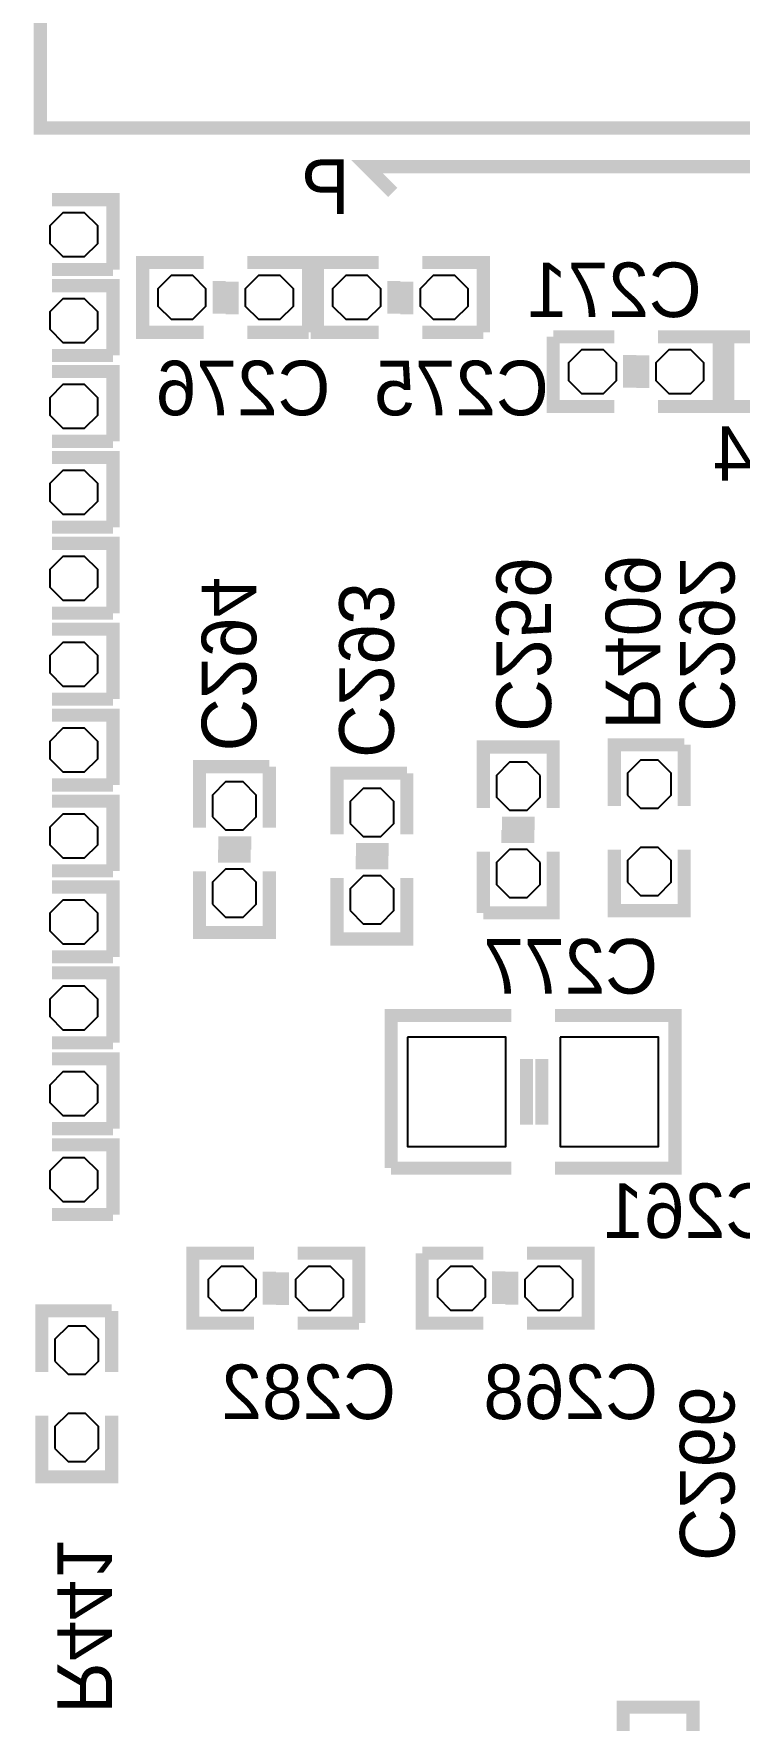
# Model space of a CAD drawing. Extents: x -57 to 527, y -107 to 303.
# Drawn here: x 17.12 to 25.33, y 23.8 to 43.43 of the extents above; entities that cross this region are included whole.
import ezdxf

# ---------------------------------------------------------------- set-up
doc = ezdxf.new("R2010")
doc.units = 0
doc.header["$MEASUREMENT"] = 0
for name, color, linetype in [('PACKAGE_GEOMETRY_SILKSCREEN_B', 4, 'CONTINUOUS'), ('PIN_B', 5, 'CONTINUOUS'), ('REF_DES_SILKSCREEN_B', 6, 'CONTINUOUS')]:
    doc.layers.add(name, color=color, linetype=linetype)

msp = doc.modelspace()

# ---------------------------------------------------------------- linework, layer by layer
at = {"layer": 'PACKAGE_GEOMETRY_SILKSCREEN_B'}
for points in [[(30.298898, 42.33291, 0.1524, 0.1524, 0), (17.199102, 42.33291, 0.1524, 0.1524, 0), (17.199102, 53.93309, 0.1524, 0.1524, 0), (30.298898, 53.93309, 0.1524, 0.1524, 0), (30.298898, 42.33291, 0.1524, 0.1524, 0)], [(26.298906, 41.883076, 0.1524, 0.1524, 0), (20.998942, 41.883076, 0.1524, 0.1524, 0), (21.298916, 41.583102, 0.1524, 0.1524, 0)], [(17.333468, 41.498266, 0.1524, 0.1524, 0), (18.044668, 41.498266, 0.1524, 0.1524, 0), (18.044668, 40.685466, 0.1524, 0.1524, 0)], [(19.1008, 39.9542, 0.1524, 0.1524, 0), (18.3896, 39.9542, 0.1524, 0.1524, 0), (18.3896, 40.767, 0.1524, 0.1524, 0), (19.1008, 40.767, 0.1524, 0.1524, 0)], [(19.6088, 40.767, 0.1524, 0.1524, 0), (20.32, 40.767, 0.1524, 0.1524, 0), (20.32, 39.9542, 0.1524, 0.1524, 0)], [(21.1328, 39.9542, 0.1524, 0.1524, 0), (20.4216, 39.9542, 0.1524, 0.1524, 0), (20.4216, 40.767, 0.1524, 0.1524, 0), (21.1328, 40.767, 0.1524, 0.1524, 0)], [(21.6408, 40.767, 0.1524, 0.1524, 0), (22.352, 40.767, 0.1524, 0.1524, 0), (22.352, 39.9542, 0.1524, 0.1524, 0)], [(18.044668, 40.685466, 0.1524, 0.1524, 0), (17.333468, 40.685466, 0.1524, 0.1524, 0)], [(17.333468, 40.498268, 0.1524, 0.1524, 0), (18.044668, 40.498268, 0.1524, 0.1524, 0), (18.044668, 39.685468, 0.1524, 0.1524, 0)], [(19.2786, 40.5511, 0.1524, 0.1524, 0), (19.2786, 40.1701, 0.1524, 0.1524, 0)], [(19.431, 40.54602, 0.1524, 0.1524, 0), (19.431, 40.16502, 0.1524, 0.1524, 0)], [(21.3106, 40.5511, 0.1524, 0.1524, 0), (21.3106, 40.1701, 0.1524, 0.1524, 0)], [(21.463, 40.54602, 0.1524, 0.1524, 0), (21.463, 40.16502, 0.1524, 0.1524, 0)], [(20.32, 39.9542, 0.1524, 0.1524, 0), (19.6088, 39.9542, 0.1524, 0.1524, 0)], [(22.352, 39.9542, 0.1524, 0.1524, 0), (21.6408, 39.9542, 0.1524, 0.1524, 0)], [(23.1648, 39.9034, 0.1524, 0.1524, 0), (23.876, 39.9034, 0.1524, 0.1524, 0)], [(23.876, 39.0906, 0.1524, 0.1524, 0), (23.1648, 39.0906, 0.1524, 0.1524, 0), (23.1648, 39.9034, 0.1524, 0.1524, 0)], [(24.384, 39.9034, 0.1524, 0.1524, 0), (25.0952, 39.9034, 0.1524, 0.1524, 0), (25.0952, 39.0906, 0.1524, 0.1524, 0), (24.384, 39.0906, 0.1524, 0.1524, 0)], [(25.908, 39.0906, 0.1524, 0.1524, 0), (25.1968, 39.0906, 0.1524, 0.1524, 0), (25.1968, 39.9034, 0.1524, 0.1524, 0), (25.908, 39.9034, 0.1524, 0.1524, 0)], [(18.044668, 39.685468, 0.1524, 0.1524, 0), (17.333468, 39.685468, 0.1524, 0.1524, 0)], [(24.0538, 39.31158, 0.1524, 0.1524, 0), (24.0538, 39.69258, 0.1524, 0.1524, 0)], [(24.2062, 39.3065, 0.1524, 0.1524, 0), (24.2062, 39.6875, 0.1524, 0.1524, 0)], [(17.333468, 39.49827, 0.1524, 0.1524, 0), (18.044668, 39.49827, 0.1524, 0.1524, 0), (18.044668, 38.68547, 0.1524, 0.1524, 0)], [(18.044668, 38.68547, 0.1524, 0.1524, 0), (17.333468, 38.68547, 0.1524, 0.1524, 0)], [(17.333468, 38.498272, 0.1524, 0.1524, 0), (18.044668, 38.498272, 0.1524, 0.1524, 0), (18.044668, 37.685472, 0.1524, 0.1524, 0)], [(18.044668, 37.685472, 0.1524, 0.1524, 0), (17.333468, 37.685472, 0.1524, 0.1524, 0)], [(17.333468, 37.498274, 0.1524, 0.1524, 0), (18.044668, 37.498274, 0.1524, 0.1524, 0), (18.044668, 36.685474, 0.1524, 0.1524, 0)], [(18.044668, 36.685474, 0.1524, 0.1524, 0), (17.333468, 36.685474, 0.1524, 0.1524, 0)], [(17.333468, 36.498276, 0.1524, 0.1524, 0), (18.044668, 36.498276, 0.1524, 0.1524, 0), (18.044668, 35.685476, 0.1524, 0.1524, 0)], [(18.044668, 35.685476, 0.1524, 0.1524, 0), (17.333468, 35.685476, 0.1524, 0.1524, 0)], [(17.333468, 35.498278, 0.1524, 0.1524, 0), (18.044668, 35.498278, 0.1524, 0.1524, 0), (18.044668, 34.685478, 0.1524, 0.1524, 0)], [(22.352, 34.417, 0.1524, 0.1524, 0), (22.352, 35.1282, 0.1524, 0.1524, 0), (23.1648, 35.1282, 0.1524, 0.1524, 0), (23.1648, 34.417, 0.1524, 0.1524, 0)], [(23.876, 34.4424, 0.1524, 0.1524, 0), (23.876, 35.1536, 0.1524, 0.1524, 0), (24.6888, 35.1536, 0.1524, 0.1524, 0)], [(24.6888, 35.1536, 0.1524, 0.1524, 0), (24.6888, 34.4424, 0.1524, 0.1524, 0)], [(19.05, 34.1884, 0.1524, 0.1524, 0), (19.05, 34.8996, 0.1524, 0.1524, 0), (19.8628, 34.8996, 0.1524, 0.1524, 0)], [(19.8628, 34.8996, 0.1524, 0.1524, 0), (19.8628, 34.1884, 0.1524, 0.1524, 0)], [(18.044668, 34.685478, 0.1524, 0.1524, 0), (17.333468, 34.685478, 0.1524, 0.1524, 0)], [(20.6502, 34.1122, 0.1524, 0.1524, 0), (20.6502, 34.8234, 0.1524, 0.1524, 0), (21.463, 34.8234, 0.1524, 0.1524, 0)], [(21.463, 34.8234, 0.1524, 0.1524, 0), (21.463, 34.1122, 0.1524, 0.1524, 0)], [(17.333468, 34.49828, 0.1524, 0.1524, 0), (18.044668, 34.49828, 0.1524, 0.1524, 0), (18.044668, 33.68548, 0.1524, 0.1524, 0)], [(22.94382, 34.0868, 0.1524, 0.1524, 0), (22.56282, 34.0868, 0.1524, 0.1524, 0)], [(22.9489, 34.2392, 0.1524, 0.1524, 0), (22.5679, 34.2392, 0.1524, 0.1524, 0)], [(19.27098, 34.0106, 0.1524, 0.1524, 0), (19.65198, 34.0106, 0.1524, 0.1524, 0)], [(20.87118, 33.9344, 0.1524, 0.1524, 0), (21.25218, 33.9344, 0.1524, 0.1524, 0)], [(22.352, 33.1978, 0.1524, 0.1524, 0), (22.352, 33.909, 0.1524, 0.1524, 0)], [(23.1648, 33.909, 0.1524, 0.1524, 0), (23.1648, 33.1978, 0.1524, 0.1524, 0), (22.352, 33.1978, 0.1524, 0.1524, 0)], [(24.6888, 33.9344, 0.1524, 0.1524, 0), (24.6888, 33.2232, 0.1524, 0.1524, 0), (23.876, 33.2232, 0.1524, 0.1524, 0), (23.876, 33.9344, 0.1524, 0.1524, 0)], [(19.2659, 33.8582, 0.1524, 0.1524, 0), (19.6469, 33.8582, 0.1524, 0.1524, 0)], [(20.8661, 33.782, 0.1524, 0.1524, 0), (21.2471, 33.782, 0.1524, 0.1524, 0)], [(18.044668, 33.68548, 0.1524, 0.1524, 0), (17.333468, 33.68548, 0.1524, 0.1524, 0)], [(17.333468, 33.498282, 0.1524, 0.1524, 0), (18.044668, 33.498282, 0.1524, 0.1524, 0), (18.044668, 32.685482, 0.1524, 0.1524, 0)], [(19.8628, 33.6804, 0.1524, 0.1524, 0), (19.8628, 32.9692, 0.1524, 0.1524, 0), (19.05, 32.9692, 0.1524, 0.1524, 0), (19.05, 33.6804, 0.1524, 0.1524, 0)], [(21.463, 33.6042, 0.1524, 0.1524, 0), (21.463, 32.893, 0.1524, 0.1524, 0), (20.6502, 32.893, 0.1524, 0.1524, 0), (20.6502, 33.6042, 0.1524, 0.1524, 0)], [(18.044668, 32.685482, 0.1524, 0.1524, 0), (17.333468, 32.685482, 0.1524, 0.1524, 0)], [(17.333468, 32.498284, 0.1524, 0.1524, 0), (18.044668, 32.498284, 0.1524, 0.1524, 0), (18.044668, 31.685484, 0.1524, 0.1524, 0)], [(22.67585, 32.004, 0.1524, 0.1524, 0), (21.27885, 32.004, 0.1524, 0.1524, 0), (21.27885, 30.226, 0.1524, 0.1524, 0)], [(23.18385, 30.226, 0.1524, 0.1524, 0), (24.58085, 30.226, 0.1524, 0.1524, 0), (24.58085, 30.353, 0.1524, 0.1524, 0), (24.58085, 32.004, 0.1524, 0.1524, 0), (23.18385, 32.004, 0.1524, 0.1524, 0)], [(18.044668, 31.685484, 0.1524, 0.1524, 0), (17.333468, 31.685484, 0.1524, 0.1524, 0)], [(17.333468, 31.498286, 0.1524, 0.1524, 0), (18.044668, 31.498286, 0.1524, 0.1524, 0), (18.044668, 30.685486, 0.1524, 0.1524, 0)], [(22.85365, 30.734, 0.1524, 0.1524, 0), (22.85365, 31.496, 0.1524, 0.1524, 0)], [(23.03145, 30.734, 0.1524, 0.1524, 0), (23.03145, 31.496, 0.1524, 0.1524, 0)], [(18.044668, 30.685486, 0.1524, 0.1524, 0), (17.333468, 30.685486, 0.1524, 0.1524, 0)], [(17.333468, 30.498288, 0.1524, 0.1524, 0), (18.044668, 30.498288, 0.1524, 0.1524, 0), (18.044668, 29.685488, 0.1524, 0.1524, 0)], [(21.27885, 30.226, 0.1524, 0.1524, 0), (22.67585, 30.226, 0.1524, 0.1524, 0)], [(18.044668, 29.685488, 0.1524, 0.1524, 0), (17.333468, 29.685488, 0.1524, 0.1524, 0)], [(19.685, 28.4226, 0.1524, 0.1524, 0), (18.9738, 28.4226, 0.1524, 0.1524, 0), (18.9738, 29.2354, 0.1524, 0.1524, 0), (19.685, 29.2354, 0.1524, 0.1524, 0)], [(20.193, 29.2354, 0.1524, 0.1524, 0), (20.9042, 29.2354, 0.1524, 0.1524, 0), (20.9042, 28.4226, 0.1524, 0.1524, 0)], [(21.6408, 29.2354, 0.1524, 0.1524, 0), (22.352, 29.2354, 0.1524, 0.1524, 0)], [(22.352, 28.4226, 0.1524, 0.1524, 0), (21.6408, 28.4226, 0.1524, 0.1524, 0), (21.6408, 29.2354, 0.1524, 0.1524, 0)], [(22.86, 29.2354, 0.1524, 0.1524, 0), (23.5712, 29.2354, 0.1524, 0.1524, 0), (23.5712, 28.4226, 0.1524, 0.1524, 0), (22.86, 28.4226, 0.1524, 0.1524, 0)], [(19.8628, 29.0195, 0.1524, 0.1524, 0), (19.8628, 28.6385, 0.1524, 0.1524, 0)], [(20.0152, 29.01442, 0.1524, 0.1524, 0), (20.0152, 28.63342, 0.1524, 0.1524, 0)], [(22.5298, 28.64358, 0.1524, 0.1524, 0), (22.5298, 29.02458, 0.1524, 0.1524, 0)], [(22.6822, 28.6385, 0.1524, 0.1524, 0), (22.6822, 29.0195, 0.1524, 0.1524, 0)], [(17.216628, 27.852878, 0.1524, 0.1524, 0), (17.216628, 28.564078, 0.1524, 0.1524, 0), (18.029428, 28.564078, 0.1524, 0.1524, 0)], [(18.029428, 28.564078, 0.1524, 0.1524, 0), (18.029428, 27.852878, 0.1524, 0.1524, 0)], [(20.9042, 28.4226, 0.1524, 0.1524, 0), (20.193, 28.4226, 0.1524, 0.1524, 0)], [(18.029428, 27.344878, 0.1524, 0.1524, 0), (18.029428, 26.633678, 0.1524, 0.1524, 0), (17.216628, 26.633678, 0.1524, 0.1524, 0), (17.216628, 27.344878, 0.1524, 0.1524, 0)], [(23.9776, 23.241, 0.1524, 0.1524, 0), (23.9776, 23.9522, 0.1524, 0.1524, 0), (24.7904, 23.9522, 0.1524, 0.1524, 0), (24.7904, 23.241, 0.1524, 0.1524, 0)]]:
    msp.add_lwpolyline(points, format="xyseb", dxfattribs=at)
at = {"layer": 'PIN_B'}
for points in [[(17.460468, 41.345866), (17.308068, 41.193466), (17.308068, 40.990266), (17.460468, 40.837866), (17.714468, 40.837866), (17.866868, 40.990266), (17.866868, 41.193466), (17.714468, 41.345866)], [(18.7198, 40.6146), (18.5674, 40.4622), (18.5674, 40.259), (18.7198, 40.1066), (18.9738, 40.1066), (19.1262, 40.259), (19.1262, 40.4622), (18.9738, 40.6146)], [(19.7358, 40.6146), (19.5834, 40.4622), (19.5834, 40.259), (19.7358, 40.1066), (19.9898, 40.1066), (20.1422, 40.259), (20.1422, 40.4622), (19.9898, 40.6146)], [(20.7518, 40.6146), (20.5994, 40.4622), (20.5994, 40.259), (20.7518, 40.1066), (21.0058, 40.1066), (21.1582, 40.259), (21.1582, 40.4622), (21.0058, 40.6146)], [(21.7678, 40.6146), (21.6154, 40.4622), (21.6154, 40.259), (21.7678, 40.1066), (22.0218, 40.1066), (22.1742, 40.259), (22.1742, 40.4622), (22.0218, 40.6146)], [(17.460468, 40.345868), (17.308068, 40.193468), (17.308068, 39.990268), (17.460468, 39.837868), (17.714468, 39.837868), (17.866868, 39.990268), (17.866868, 40.193468), (17.714468, 40.345868)], [(23.749, 39.243), (23.9014, 39.3954), (23.9014, 39.5986), (23.749, 39.751), (23.495, 39.751), (23.3426, 39.5986), (23.3426, 39.3954), (23.495, 39.243)], [(24.765, 39.243), (24.9174, 39.3954), (24.9174, 39.5986), (24.765, 39.751), (24.511, 39.751), (24.3586, 39.5986), (24.3586, 39.3954), (24.511, 39.243)], [(17.460468, 39.34587), (17.308068, 39.19347), (17.308068, 38.99027), (17.460468, 38.83787), (17.714468, 38.83787), (17.866868, 38.99027), (17.866868, 39.19347), (17.714468, 39.34587)], [(17.460468, 38.345872), (17.308068, 38.193472), (17.308068, 37.990272), (17.460468, 37.837872), (17.714468, 37.837872), (17.866868, 37.990272), (17.866868, 38.193472), (17.714468, 38.345872)], [(17.460468, 37.345874), (17.308068, 37.193474), (17.308068, 36.990274), (17.460468, 36.837874), (17.714468, 36.837874), (17.866868, 36.990274), (17.866868, 37.193474), (17.714468, 37.345874)], [(17.460468, 36.345876), (17.308068, 36.193476), (17.308068, 35.990276), (17.460468, 35.837876), (17.714468, 35.837876), (17.866868, 35.990276), (17.866868, 36.193476), (17.714468, 36.345876)], [(17.460468, 35.345878), (17.308068, 35.193478), (17.308068, 34.990278), (17.460468, 34.837878), (17.714468, 34.837878), (17.866868, 34.990278), (17.866868, 35.193478), (17.714468, 35.345878)], [(23.0124, 34.798), (22.86, 34.9504), (22.6568, 34.9504), (22.5044, 34.798), (22.5044, 34.544), (22.6568, 34.3916), (22.86, 34.3916), (23.0124, 34.544)], [(24.0284, 34.5694), (24.1808, 34.417), (24.384, 34.417), (24.5364, 34.5694), (24.5364, 34.8234), (24.384, 34.9758), (24.1808, 34.9758), (24.0284, 34.8234)], [(19.2024, 34.3154), (19.3548, 34.163), (19.558, 34.163), (19.7104, 34.3154), (19.7104, 34.5694), (19.558, 34.7218), (19.3548, 34.7218), (19.2024, 34.5694)], [(20.8026, 34.2392), (20.955, 34.0868), (21.1582, 34.0868), (21.3106, 34.2392), (21.3106, 34.4932), (21.1582, 34.6456), (20.955, 34.6456), (20.8026, 34.4932)], [(17.460468, 34.34588), (17.308068, 34.19348), (17.308068, 33.99028), (17.460468, 33.83788), (17.714468, 33.83788), (17.866868, 33.99028), (17.866868, 34.19348), (17.714468, 34.34588)], [(23.0124, 33.782), (22.86, 33.9344), (22.6568, 33.9344), (22.5044, 33.782), (22.5044, 33.528), (22.6568, 33.3756), (22.86, 33.3756), (23.0124, 33.528)], [(24.0284, 33.5534), (24.1808, 33.401), (24.384, 33.401), (24.5364, 33.5534), (24.5364, 33.8074), (24.384, 33.9598), (24.1808, 33.9598), (24.0284, 33.8074)], [(19.2024, 33.2994), (19.3548, 33.147), (19.558, 33.147), (19.7104, 33.2994), (19.7104, 33.5534), (19.558, 33.7058), (19.3548, 33.7058), (19.2024, 33.5534)], [(20.8026, 33.2232), (20.955, 33.0708), (21.1582, 33.0708), (21.3106, 33.2232), (21.3106, 33.4772), (21.1582, 33.6296), (20.955, 33.6296), (20.8026, 33.4772)], [(17.460468, 33.345882), (17.308068, 33.193482), (17.308068, 32.990282), (17.460468, 32.837882), (17.714468, 32.837882), (17.866868, 32.990282), (17.866868, 33.193482), (17.714468, 33.345882)], [(17.460468, 32.345884), (17.308068, 32.193484), (17.308068, 31.990284), (17.460468, 31.837884), (17.714468, 31.837884), (17.866868, 31.990284), (17.866868, 32.193484), (17.714468, 32.345884)], [(21.46935, 31.75), (21.46935, 30.48), (22.61235, 30.48), (22.61235, 31.75)], [(23.24735, 31.75), (23.24735, 30.48), (24.39035, 30.48), (24.39035, 31.75)], [(17.460468, 31.345886), (17.308068, 31.193486), (17.308068, 30.990286), (17.460468, 30.837886), (17.714468, 30.837886), (17.866868, 30.990286), (17.866868, 31.193486), (17.714468, 31.345886)], [(17.460468, 30.345888), (17.308068, 30.193488), (17.308068, 29.990288), (17.460468, 29.837888), (17.714468, 29.837888), (17.866868, 29.990288), (17.866868, 30.193488), (17.714468, 30.345888)], [(19.304, 29.083), (19.1516, 28.9306), (19.1516, 28.7274), (19.304, 28.575), (19.558, 28.575), (19.7104, 28.7274), (19.7104, 28.9306), (19.558, 29.083)], [(20.32, 29.083), (20.1676, 28.9306), (20.1676, 28.7274), (20.32, 28.575), (20.574, 28.575), (20.7264, 28.7274), (20.7264, 28.9306), (20.574, 29.083)], [(22.225, 28.575), (22.3774, 28.7274), (22.3774, 28.9306), (22.225, 29.083), (21.971, 29.083), (21.8186, 28.9306), (21.8186, 28.7274), (21.971, 28.575)], [(23.241, 28.575), (23.3934, 28.7274), (23.3934, 28.9306), (23.241, 29.083), (22.987, 29.083), (22.8346, 28.9306), (22.8346, 28.7274), (22.987, 28.575)], [(17.369028, 27.979878), (17.521428, 27.827478), (17.724628, 27.827478), (17.877028, 27.979878), (17.877028, 28.233878), (17.724628, 28.386278), (17.521428, 28.386278), (17.369028, 28.233878)], [(17.369028, 26.963878), (17.521428, 26.811478), (17.724628, 26.811478), (17.877028, 26.963878), (17.877028, 27.217878), (17.724628, 27.370278), (17.521428, 27.370278), (17.369028, 27.217878)]]:
    msp.add_lwpolyline(points, close=True, dxfattribs=at)

# ---------------------------------------------------------------- texts
at = {"layer": 'PACKAGE_GEOMETRY_SILKSCREEN_B', "text_generation_flag": 2, "width": 1.0004}
msp.add_text('P', height=0.635, dxfattribs=at).set_placement((20.799044, 41.332912))
at = {"layer": 'REF_DES_SILKSCREEN_B', "text_generation_flag": 2, "width": 1.0004}
for s, p in [('C271', (24.892, 40.132)), ('C276', (20.574, 38.989)), ('C275', (23.114, 38.989)), ('C274', (27.051, 38.227)), ('C277', (24.384, 32.258)), ('C261', (25.781, 29.4132)), ('C282', (21.336, 27.305)), ('C268', (24.384254, 27.305))]:
    msp.add_text(s, height=0.635, dxfattribs=at).set_placement(p)
for s, p in [('R409', (23.7744, 35.331146)), ('C259', (22.5044, 35.305746)), ('C292', (24.638, 35.306)), ('C294', (19.0754, 35.077146)), ('C293', (20.6756, 35.000946)), ('C266', (24.638, 25.654)), ('R441', (17.399, 23.876))]:
    msp.add_text(s, height=0.635, rotation=270, dxfattribs=at).set_placement(p)

doc.saveas('drawing.dxf')
